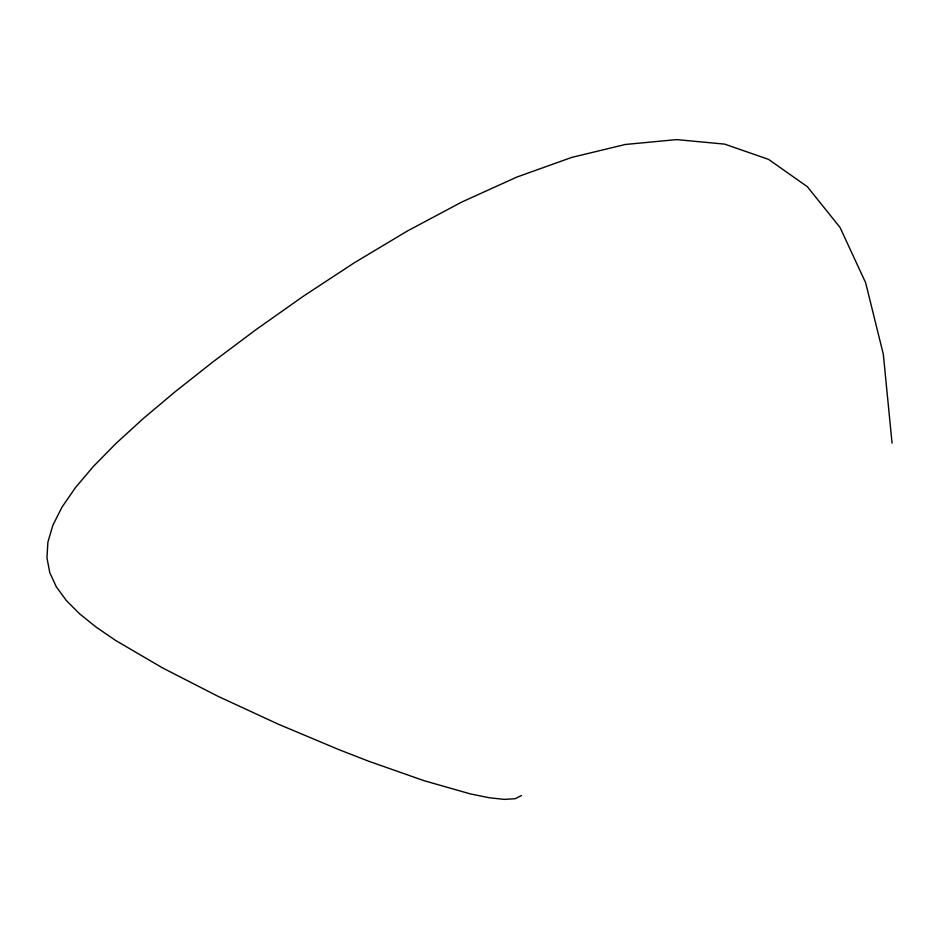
<?xml version="1.0" encoding="UTF-8"?>
<svg xmlns="http://www.w3.org/2000/svg" width="939" height="939" viewBox="0 0 939 939"><rect width="100%" height="100%" fill="white"/><g stroke="black" fill="none" stroke-linecap="round" stroke-linejoin="round"><path stroke-width="1.41" d="M521.544 795.497L515.182 798.713L504.231 799.394L489.149 797.727L470.439 793.924L424.041 780.685L368.874 761.283L339.214 749.768L278.12 724.098L217.907 696.257L162.412 667.829L115.45 640.339L96.048 627.052L79.615 613.836L66.317 600.502L56.328 586.852L49.814 572.708L46.95 557.86L47.901 542.132L52.842 525.335L61.939 507.26L75.355 487.74L93.278 466.566L115.873 443.56L143.303 418.512L175.734 391.258L213.353 361.585L256.124 329.554L303.297 296.266L353.909 263.037L407.021 231.205L461.671 202.096L516.908 177.048L571.769 157.4L625.327 144.477L676.608 139.606L724.673 144.125L768.56 159.372L807.317 186.673L839.994 227.367L865.652 282.78L883.317 354.249L892.05 443.102"/></g></svg>
